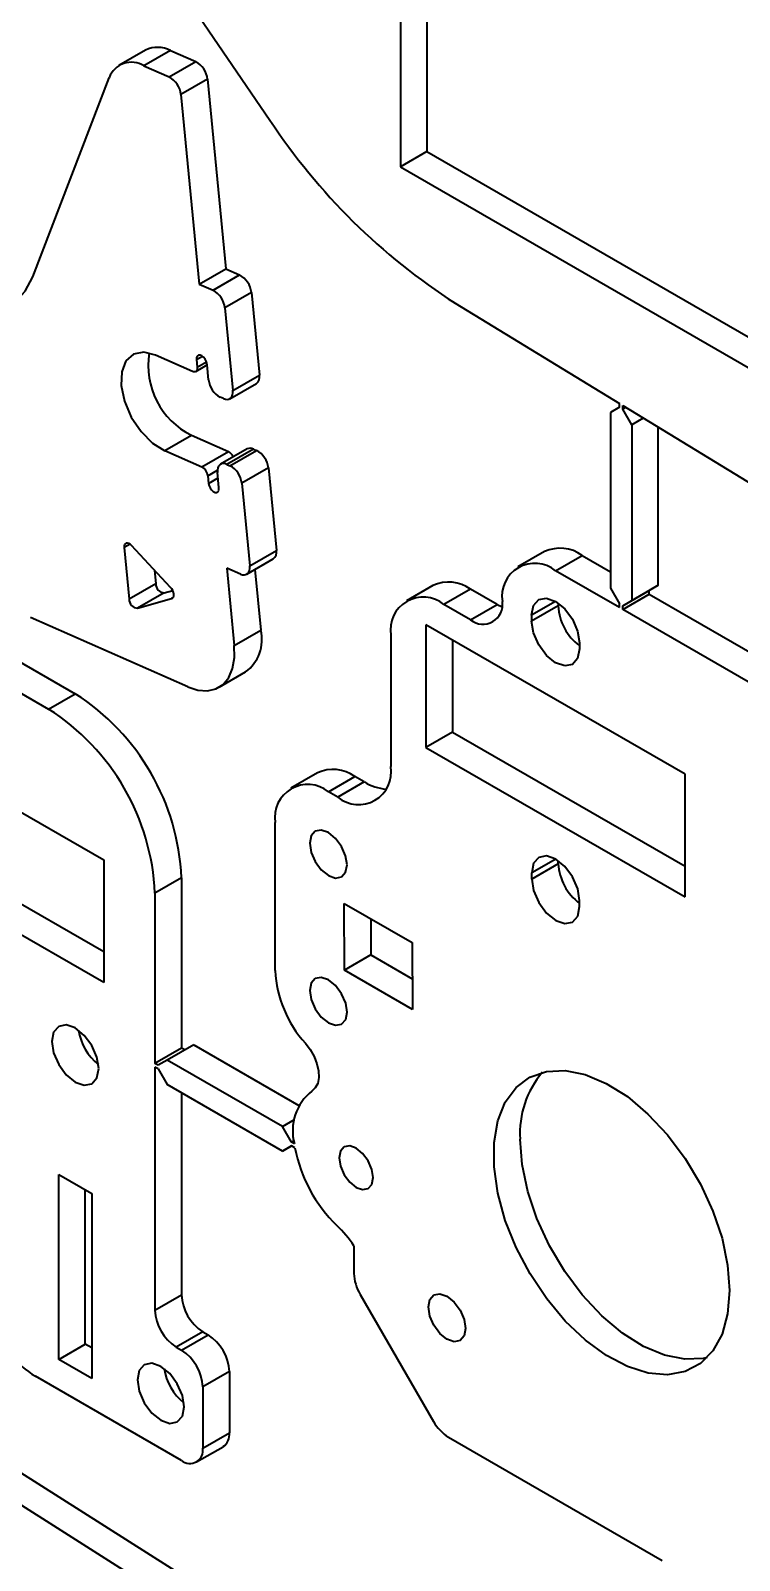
# Model space of a CAD drawing. Header units: millimetres. Extents: x 0 to 415, y 0 to 292.
# Drawn here: x 347.75 to 352.47, y 127.9 to 138.08 of the extents above; entities that cross this region are included whole.
import ezdxf

# ---------------------------------------------------------------- set-up
doc = ezdxf.new("R2010")
doc.units = ezdxf.units.MM

# ---------------------------------------------------------------- blocks, each defined once
blk = doc.blocks.new('SE219')
at = {"color": 7, "linetype": 'Continuous', "lineweight": 35}
for p, q in [((348.692, 134.365), (348.684, 134.375)), ((348.691, 134.301), (348.698, 134.304)), ((348.699, 134.354), (348.692, 134.365)), ((348.698, 134.304), (348.703, 134.311)), ((348.703, 134.342), (348.699, 134.354)), ((348.705, 134.33), (348.703, 134.342)), ((348.703, 134.311), (348.705, 134.32)), ((348.705, 134.32), (348.705, 134.33))]:
    blk.add_line(p, q, dxfattribs=at)
blk = doc.blocks.new('SE218')
blk.add_blockref('SE219', (0, 0))
blk = doc.blocks.new('SE221')
at = {"color": 7, "linetype": 'Continuous', "lineweight": 35}
for p, q in [((348.378, 134.66), (348.375, 134.651)), ((348.375, 134.651), (348.375, 134.64)), ((348.383, 134.666), (348.378, 134.66)), ((348.389, 134.67), (348.383, 134.666)), ((348.397, 134.67), (348.389, 134.67)), ((348.406, 134.668), (348.397, 134.67)), ((348.415, 134.662), (348.406, 134.668)), ((348.424, 134.654), (348.415, 134.662))]:
    blk.add_line(p, q, dxfattribs=at)
blk = doc.blocks.new('SE220')
blk.add_blockref('SE221', (0, 0))
blk = doc.blocks.new('SE223')
at = {"color": 7, "linetype": 'Continuous', "lineweight": 35}
for p, q in [((349.647, 131.772), (349.62, 131.741)), ((349.687, 131.78), (349.647, 131.772)), ((349.734, 131.764), (349.687, 131.78)), ((349.782, 131.725), (349.734, 131.764)), ((349.62, 131.741), (349.611, 131.692)), ((349.611, 131.692), (349.62, 131.632)), ((349.822, 131.671), (349.782, 131.725)), ((349.849, 131.609), (349.822, 131.671)), ((349.62, 131.632), (349.647, 131.57)), ((349.647, 131.57), (349.687, 131.516)), ((349.858, 131.549), (349.849, 131.609)), ((349.849, 131.5), (349.858, 131.549)), ((349.687, 131.516), (349.734, 131.478)), ((349.734, 131.478), (349.782, 131.461)), ((349.782, 131.461), (349.822, 131.469)), ((349.822, 131.469), (349.849, 131.5))]:
    blk.add_line(p, q, dxfattribs=at)
blk = doc.blocks.new('SE222')
blk.add_blockref('SE223', (0, 0))
blk = doc.blocks.new('SE225')
at = {"color": 7, "linetype": 'Continuous', "lineweight": 35}
for p, q in [((349.62, 132.721), (349.61, 132.672)), ((349.61, 132.672), (349.62, 132.612)), ((349.646, 132.752), (349.62, 132.721)), ((349.686, 132.76), (349.646, 132.752)), ((349.734, 132.744), (349.686, 132.76)), ((349.781, 132.705), (349.734, 132.744)), ((349.821, 132.651), (349.781, 132.705)), ((349.62, 132.612), (349.646, 132.55)), ((349.848, 132.589), (349.821, 132.651)), ((349.858, 132.529), (349.848, 132.589)), ((349.646, 132.55), (349.687, 132.496)), ((349.687, 132.496), (349.734, 132.458)), ((349.821, 132.449), (349.848, 132.48)), ((349.848, 132.48), (349.858, 132.529)), ((349.734, 132.458), (349.781, 132.441)), ((349.781, 132.441), (349.821, 132.449))]:
    blk.add_line(p, q, dxfattribs=at)
blk = doc.blocks.new('SE224')
blk.add_blockref('SE225', (0, 0))
blk = doc.blocks.new('SE227')
at = {"color": 7, "linetype": 'Continuous', "lineweight": 35}
for p, q in [((351.133, 134.294), (351.184, 134.304)), ((351.184, 134.304), (351.245, 134.282)), ((351.086, 134.19), (351.098, 134.254)), ((351.098, 134.254), (351.133, 134.294)), ((351.245, 134.282), (351.306, 134.233)), ((351.306, 134.233), (351.358, 134.164)), ((351.358, 134.164), (351.392, 134.084)), ((351.392, 134.084), (351.404, 134.007))]:
    blk.add_line(p, q, dxfattribs=at)
blk = doc.blocks.new('SE226')
blk.add_blockref('SE227', (0, 0))
blk = doc.blocks.new('SE229')
at = {"color": 7, "linetype": 'Continuous', "lineweight": 35}
for p, q in [((351.098, 134.072), (351.086, 134.15)), ((351.133, 133.993), (351.098, 134.072)), ((351.184, 133.923), (351.133, 133.993)), ((351.245, 133.874), (351.184, 133.923)), ((351.392, 133.903), (351.358, 133.863)), ((351.404, 133.966), (351.392, 133.903)), ((351.306, 133.853), (351.245, 133.874)), ((351.358, 133.863), (351.306, 133.853))]:
    blk.add_line(p, q, dxfattribs=at)
blk = doc.blocks.new('SE228')
blk.add_blockref('SE229', (0, 0))
blk = doc.blocks.new('SE231')
at = {"color": 7, "linetype": 'Continuous', "lineweight": 35}
for p, q in [((351.133, 132.578), (351.099, 132.539)), ((351.185, 132.588), (351.133, 132.578)), ((351.246, 132.567), (351.185, 132.588)), ((351.307, 132.518), (351.246, 132.567)), ((351.099, 132.539), (351.087, 132.475)), ((351.358, 132.449), (351.307, 132.518)), ((351.393, 132.369), (351.358, 132.449)), ((351.405, 132.292), (351.393, 132.369))]:
    blk.add_line(p, q, dxfattribs=at)
blk = doc.blocks.new('SE230')
blk.add_blockref('SE231', (0, 0))
blk = doc.blocks.new('SE233')
at = {"color": 7, "linetype": 'Continuous', "lineweight": 35}
for p, q in [((351.087, 132.434), (351.099, 132.357)), ((351.099, 132.357), (351.133, 132.278)), ((351.133, 132.278), (351.185, 132.208)), ((351.185, 132.208), (351.246, 132.159)), ((351.246, 132.159), (351.307, 132.138)), ((351.358, 132.148), (351.393, 132.188)), ((351.393, 132.188), (351.405, 132.251)), ((351.307, 132.138), (351.358, 132.148))]:
    blk.add_line(p, q, dxfattribs=at)
blk = doc.blocks.new('SE232')
blk.add_blockref('SE233', (0, 0))
blk = doc.blocks.new('SE237')
at = {"color": 7, "linetype": 'Continuous', "lineweight": 35}
for p, q in [((350.399, 129.586), (350.408, 129.635)), ((350.408, 129.635), (350.435, 129.666)), ((350.435, 129.666), (350.475, 129.674)), ((350.475, 129.674), (350.522, 129.657)), ((350.522, 129.657), (350.57, 129.619)), ((350.57, 129.619), (350.61, 129.565)), ((350.408, 129.525), (350.399, 129.586)), ((350.435, 129.464), (350.408, 129.525)), ((350.61, 129.565), (350.637, 129.503)), ((350.475, 129.409), (350.435, 129.464)), ((350.523, 129.371), (350.475, 129.409)), ((350.637, 129.503), (350.646, 129.443)), ((350.646, 129.443), (350.637, 129.394)), ((350.57, 129.355), (350.523, 129.371)), ((350.61, 129.363), (350.57, 129.355)), ((350.637, 129.394), (350.61, 129.363))]:
    blk.add_line(p, q, dxfattribs=at)
blk = doc.blocks.new('SE236')
blk.add_blockref('SE237', (0, 0))
blk = doc.blocks.new('SE249')
at = {"color": 7, "linetype": 'Continuous', "lineweight": 35}
for p, q in [((351.075, 131.116), (351.185, 131.154)), ((351.185, 131.154), (351.309, 131.16)), ((351.309, 131.16), (351.443, 131.133)), ((350.911, 130.949), (350.983, 131.047)), ((350.983, 131.047), (351.075, 131.116)), ((351.443, 131.133), (351.582, 131.074)), ((351.582, 131.074), (351.723, 130.986)), ((350.861, 130.826), (350.911, 130.949)), ((351.723, 130.986), (351.86, 130.87)), ((351.86, 130.87), (351.99, 130.732)), ((350.836, 130.68), (350.861, 130.826)), ((350.836, 130.518), (350.836, 130.68)), ((351.99, 130.732), (352.107, 130.575)), ((352.107, 130.575), (352.209, 130.404)), ((350.861, 130.343), (350.836, 130.518)), ((350.911, 130.162), (350.861, 130.343)), ((352.209, 130.404), (352.292, 130.224)), ((352.292, 130.224), (352.353, 130.043)), ((350.983, 129.981), (350.911, 130.162)), ((352.353, 130.043), (352.39, 129.865)), ((351.076, 129.806), (350.983, 129.981)), ((352.39, 129.865), (352.403, 129.695)), ((351.186, 129.641), (351.076, 129.806)), ((351.31, 129.492), (351.186, 129.641)), ((352.403, 129.695), (352.39, 129.541)), ((352.39, 129.541), (352.353, 129.406)), ((351.444, 129.365), (351.31, 129.492)), ((351.583, 129.263), (351.444, 129.365)), ((352.353, 129.406), (352.292, 129.294)), ((351.724, 129.189), (351.583, 129.263)), ((352.209, 129.211), (352.108, 129.157)), ((352.292, 129.294), (352.209, 129.211)), ((351.861, 129.146), (351.724, 129.189)), ((351.99, 129.135), (351.861, 129.146)), ((352.108, 129.157), (351.99, 129.135))]:
    blk.add_line(p, q, dxfattribs=at)
blk = doc.blocks.new('SE248')
blk.add_blockref('SE249', (0, 0))
blk = doc.blocks.new('SE273')
at = {"color": 7, "linetype": 'Continuous', "lineweight": 35}
for p, q in [((349.839, 130.651), (349.815, 130.623)), ((349.876, 130.658), (349.839, 130.651)), ((349.919, 130.643), (349.876, 130.658)), ((349.962, 130.608), (349.919, 130.643)), ((349.815, 130.623), (349.806, 130.578)), ((349.806, 130.578), (349.815, 130.523)), ((349.999, 130.559), (349.962, 130.608)), ((350.024, 130.502), (349.999, 130.559)), ((349.815, 130.523), (349.839, 130.466)), ((349.839, 130.466), (349.876, 130.417)), ((350.032, 130.447), (350.024, 130.502)), ((350.024, 130.402), (350.032, 130.447)), ((349.876, 130.417), (349.919, 130.382)), ((349.919, 130.382), (349.962, 130.367)), ((349.962, 130.367), (349.999, 130.374)), ((349.999, 130.374), (350.024, 130.402))]:
    blk.add_line(p, q, dxfattribs=at)
blk = doc.blocks.new('SE272')
blk.add_blockref('SE273', (0, 0))
blk = doc.blocks.new('SE289')
at = {"color": 7, "linetype": 'Continuous', "lineweight": 35}
for p, q in [((347.94, 131.453), (347.906, 131.415)), ((347.99, 131.463), (347.94, 131.453)), ((348.05, 131.443), (347.99, 131.463)), ((347.906, 131.415), (347.894, 131.353)), ((347.894, 131.353), (347.906, 131.277)), ((348.11, 131.394), (348.05, 131.443)), ((348.16, 131.326), (348.11, 131.394)), ((347.906, 131.277), (347.94, 131.199)), ((348.194, 131.249), (348.16, 131.326)), ((348.206, 131.173), (348.194, 131.249)), ((347.94, 131.199), (347.99, 131.131)), ((348.194, 131.111), (348.206, 131.173)), ((347.99, 131.131), (348.05, 131.083)), ((348.05, 131.083), (348.11, 131.063)), ((348.11, 131.063), (348.16, 131.072)), ((348.16, 131.072), (348.194, 131.111))]:
    blk.add_line(p, q, dxfattribs=at)
blk = doc.blocks.new('SE288')
blk.add_blockref('SE289', (0, 0))
blk = doc.blocks.new('SE295')
at = {"color": 7, "linetype": 'Continuous', "lineweight": 35}
for p, q in [((348.56, 129.212), (348.509, 129.202)), ((348.619, 129.191), (348.56, 129.212)), ((348.475, 129.163), (348.464, 129.101)), ((348.509, 129.202), (348.475, 129.163)), ((348.679, 129.143), (348.619, 129.191)), ((348.729, 129.075), (348.679, 129.143)), ((348.464, 129.101), (348.475, 129.026)), ((348.475, 129.026), (348.509, 128.948)), ((348.763, 128.997), (348.729, 129.075)), ((348.509, 128.948), (348.56, 128.88)), ((348.775, 128.922), (348.763, 128.997)), ((348.763, 128.86), (348.775, 128.922)), ((348.56, 128.88), (348.619, 128.832)), ((348.619, 128.832), (348.679, 128.811)), ((348.679, 128.811), (348.729, 128.821)), ((348.729, 128.821), (348.763, 128.86))]:
    blk.add_line(p, q, dxfattribs=at)
blk = doc.blocks.new('SE294')
blk.add_blockref('SE295', (0, 0))
blk = doc.blocks.new('SE567')
at = {"color": 7, "linetype": 'Continuous', "lineweight": 35}
for p, q in [((347.717, 136.347), (347.767, 136.443)), ((347.018, 136.343), (347.137, 136.27)), ((347.651, 136.273), (347.717, 136.347)), ((347.137, 136.27), (347.254, 136.22)), ((347.568, 136.222), (347.651, 136.273)), ((347.254, 136.22), (347.367, 136.195)), ((347.367, 136.195), (347.473, 136.196)), ((347.473, 136.196), (347.568, 136.222))]:
    blk.add_line(p, q, dxfattribs=at)
blk = doc.blocks.new('SE566')
blk.add_blockref('SE567', (0, 0))
blk = doc.blocks.new('SE569')
at = {"color": 7, "linetype": 'Continuous', "lineweight": 35}
for p, q in [((349.036, 135.632), (349.05, 135.627)), ((349.05, 135.627), (349.062, 135.626)), ((349.062, 135.626), (349.074, 135.629)), ((349.074, 135.629), (349.083, 135.635)), ((349.083, 135.635), (349.091, 135.644)), ((349.091, 135.644), (349.096, 135.656)), ((349.096, 135.656), (349.098, 135.67)), ((349.098, 135.67), (349.098, 135.687))]:
    blk.add_line(p, q, dxfattribs=at)
blk = doc.blocks.new('SE568')
blk.add_blockref('SE569', (0, 0))
blk = doc.blocks.new('SE571')
at = {"color": 7, "linetype": 'Continuous', "lineweight": 35}
for p, q in [((348.857, 135.905), (348.856, 135.892)), ((348.862, 135.915), (348.857, 135.905)), ((348.869, 135.921), (348.862, 135.915)), ((348.88, 135.922), (348.869, 135.921)), ((348.892, 135.917), (348.88, 135.922)), ((348.903, 135.908), (348.892, 135.917)), ((348.914, 135.895), (348.903, 135.908)), ((348.922, 135.881), (348.914, 135.895))]:
    blk.add_line(p, q, dxfattribs=at)
blk = doc.blocks.new('SE570')
blk.add_blockref('SE571', (0, 0))
blk = doc.blocks.new('SE573')
at = {"color": 7, "linetype": 'Continuous', "lineweight": 35}
for p, q in [((348.86, 135.825), (348.858, 135.819)), ((348.862, 135.832), (348.86, 135.825)), ((348.861, 135.84), (348.862, 135.832)), ((348.837, 135.811), (348.831, 135.813)), ((348.844, 135.81), (348.837, 135.811)), ((348.849, 135.811), (348.844, 135.81)), ((348.854, 135.814), (348.849, 135.811)), ((348.858, 135.819), (348.854, 135.814))]:
    blk.add_line(p, q, dxfattribs=at)
blk = doc.blocks.new('SE572')
blk.add_blockref('SE573', (0, 0))
blk = doc.blocks.new('SE575')
at = {"color": 7, "linetype": 'Continuous', "lineweight": 35}
for p, q in [((348.438, 135.928), (348.387, 135.883)), ((348.506, 135.941), (348.438, 135.928)), ((348.585, 135.921), (348.506, 135.941)), ((348.387, 135.883), (348.359, 135.81)), ((348.359, 135.81), (348.356, 135.718)), ((348.356, 135.718), (348.378, 135.614)), ((348.378, 135.614), (348.423, 135.509)), ((348.423, 135.509), (348.488, 135.413)), ((348.488, 135.413), (348.564, 135.336)), ((348.564, 135.336), (348.646, 135.285))]:
    blk.add_line(p, q, dxfattribs=at)
blk = doc.blocks.new('SE574')
blk.add_blockref('SE575', (0, 0))
blk = doc.blocks.new('SE577')
at = {"color": 7, "linetype": 'Continuous', "lineweight": 35}
for p, q in [((348.936, 135.067), (348.94, 135.052)), ((348.94, 135.052), (348.947, 135.037)), ((348.947, 135.037), (348.956, 135.024)), ((348.956, 135.024), (348.968, 135.013)), ((348.968, 135.013), (348.98, 135.007)), ((348.99, 135.006), (348.999, 135.011)), ((348.999, 135.011), (349.005, 135.019)), ((348.98, 135.007), (348.99, 135.006))]:
    blk.add_line(p, q, dxfattribs=at)
blk = doc.blocks.new('SE576')
blk.add_blockref('SE577', (0, 0))
blk = doc.blocks.new('SE579')
at = {"color": 7, "linetype": 'Continuous', "lineweight": 35}
for p, q in [((348.999, 135.17), (348.996, 135.155)), ((348.996, 135.155), (348.996, 135.139)), ((349.004, 135.182), (348.999, 135.17)), ((349.011, 135.191), (349.004, 135.182)), ((349.021, 135.197), (349.011, 135.191)), ((349.032, 135.2), (349.021, 135.197)), ((349.045, 135.199), (349.032, 135.2)), ((349.058, 135.194), (349.045, 135.199))]:
    blk.add_line(p, q, dxfattribs=at)
blk = doc.blocks.new('SE578')
blk.add_blockref('SE579', (0, 0))
blk = doc.blocks.new('SE581')
at = {"color": 7, "linetype": 'Continuous', "lineweight": 35}
for p, q in [((349.209, 134.488), (349.211, 134.502)), ((349.211, 134.502), (349.211, 134.519)), ((349.149, 134.464), (349.163, 134.459)), ((349.163, 134.459), (349.175, 134.458)), ((349.175, 134.458), (349.187, 134.461)), ((349.187, 134.461), (349.196, 134.467)), ((349.196, 134.467), (349.204, 134.476)), ((349.204, 134.476), (349.209, 134.488))]:
    blk.add_line(p, q, dxfattribs=at)
blk = doc.blocks.new('SE580')
blk.add_blockref('SE581', (0, 0))
blk = doc.blocks.new('SE583')
at = {"color": 7, "linetype": 'Continuous', "lineweight": 35}
for p, q in [((349.097, 133.836), (349.109, 133.908)), ((349.109, 133.908), (349.108, 133.989)), ((349.072, 133.776), (349.097, 133.836)), ((348.798, 133.714), (348.866, 133.692)), ((348.866, 133.692), (348.929, 133.687)), ((348.929, 133.687), (348.986, 133.7)), ((348.986, 133.7), (349.034, 133.73)), ((349.034, 133.73), (349.072, 133.776))]:
    blk.add_line(p, q, dxfattribs=at)
blk = doc.blocks.new('SE582')
blk.add_blockref('SE583', (0, 0))
blk = doc.blocks.new('SE585')
at = {"color": 7, "linetype": 'Continuous', "lineweight": 35}
for p, q in [((349.581, 131.341), (349.613, 131.3)), ((349.613, 131.3), (349.639, 131.253)), ((349.639, 131.253), (349.657, 131.205)), ((349.657, 131.205), (349.668, 131.157)), ((349.668, 131.157), (349.67, 131.113)), ((349.647, 131.044), (349.624, 131.023)), ((349.663, 131.074), (349.647, 131.044)), ((349.67, 131.113), (349.663, 131.074))]:
    blk.add_line(p, q, dxfattribs=at)
blk = doc.blocks.new('SE584')
blk.add_blockref('SE585', (0, 0))
blk = doc.blocks.new('SE631')
at = {"color": 7, "linetype": 'Continuous', "lineweight": 35}
for p, q in [((351.022, 130.534), (351.01, 130.703)), ((351.06, 130.355), (351.022, 130.534)), ((351.121, 130.174), (351.06, 130.355)), ((351.204, 129.994), (351.121, 130.174)), ((351.306, 129.823), (351.204, 129.994)), ((351.423, 129.666), (351.306, 129.823)), ((351.553, 129.528), (351.423, 129.666)), ((351.69, 129.412), (351.553, 129.528)), ((351.83, 129.324), (351.69, 129.412)), ((351.97, 129.265), (351.83, 129.324)), ((352.104, 129.239), (351.97, 129.265)), ((352.227, 129.244), (352.104, 129.239)), ((352.254, 129.25), (352.227, 129.244))]:
    blk.add_line(p, q, dxfattribs=at)
blk = doc.blocks.new('SE630')
blk.add_blockref('SE631', (0, 0))

msp = doc.modelspace()

# ---------------------------------------------------------------- linework, layer by layer
at = {"color": 7, "linetype": 'Continuous', "lineweight": 35}
for p, q in [((350.2126, 139.6642), (350.2126, 137.1737)), ((350.3894, 139.5621), (350.3894, 137.2758)), ((348.1611, 139.2214), (349.345, 137.4855)), ((348.5174, 137.9512), (348.3407, 137.8491)), ((348.6842, 137.9483), (348.5074, 137.8462)), ((348.6746, 137.7725), (348.8514, 137.8746)), ((348.6842, 137.9483), (348.8514, 137.8746)), ((347.767, 136.4431), (348.2747, 137.7675)), ((348.5074, 137.8462), (348.6746, 137.7725)), ((348.9299, 137.7578), (348.7532, 137.6557)), ((348.9299, 137.7578), (349.052, 136.4953)), ((348.7532, 137.6557), (348.8752, 136.3932)), ((350.3894, 137.2758), (350.2126, 137.1737)), ((350.3894, 137.2758), (353.4763, 135.4938)), ((350.2126, 137.1737), (353.2995, 135.3917)), ((348.8752, 136.3932), (349.052, 136.4953)), ((348.9665, 136.353), (349.1433, 136.455)), ((349.052, 136.4953), (349.1433, 136.455)), ((348.8752, 136.3932), (348.9665, 136.353)), ((349.2218, 136.3382), (349.045, 136.2362)), ((349.2218, 136.3382), (349.275, 135.7886)), ((349.045, 136.2362), (349.0982, 135.6865)), ((350.5776, 136.2664), (351.6707, 135.5988)), ((348.8305, 135.8127), (348.5847, 135.921)), ((348.8513, 135.8123), (348.9271, 135.8561)), ((348.8565, 135.8917), (348.8957, 135.9144)), ((348.8565, 135.8917), (348.8615, 135.8402)), ((348.8615, 135.8402), (348.9232, 135.8758)), ((348.9367, 135.7577), (348.9271, 135.8565)), ((349.0779, 135.6309), (349.2547, 135.7329)), ((349.0982, 135.6865), (349.275, 135.7886)), ((349.0363, 135.6316), (349.0152, 135.6409)), ((351.6703, 135.5742), (351.6102, 135.5395)), ((351.6102, 135.5395), (351.6102, 134.3697)), ((351.6707, 135.5744), (351.6703, 135.5742)), ((351.6703, 135.5742), (351.6707, 135.5739)), ((351.6707, 135.5739), (351.6707, 135.5988)), ((351.6919, 135.5858), (354.6859, 133.7573)), ((351.6919, 135.5613), (351.6919, 135.5858)), ((351.7126, 135.5732), (351.6919, 135.5613)), ((351.7516, 135.4578), (351.6919, 135.5613)), ((351.8287, 135.5023), (351.7516, 135.4578)), ((351.7516, 135.4578), (351.7516, 134.2881)), ((351.9284, 134.3901), (351.9284, 135.4414)), ((348.6462, 135.2855), (348.823, 135.3875)), ((348.823, 135.3875), (349.0687, 135.2792)), ((348.6462, 135.2855), (348.892, 135.1772)), ((348.892, 135.1772), (349.0687, 135.2792)), ((349.1935, 135.297), (349.0167, 135.195)), ((349.2351, 135.2963), (349.0584, 135.1943)), ((349.0794, 135.185), (349.2562, 135.287)), ((349.2351, 135.2963), (349.2562, 135.287)), ((348.9312, 135.1188), (348.9962, 135.1563)), ((348.9312, 135.1188), (348.9362, 135.0672)), ((349.006, 135.0406), (348.9965, 135.1393)), ((349.0584, 135.1943), (349.0794, 135.185)), ((349.3347, 135.1702), (349.158, 135.0682)), ((349.3347, 135.1702), (349.3879, 134.6206)), ((348.9362, 135.0672), (348.9999, 135.104)), ((349.158, 135.0682), (349.2111, 134.5185)), ((348.4145, 134.6629), (348.3753, 134.6402)), ((348.3753, 134.6402), (348.4085, 134.2967)), ((348.6842, 134.3752), (348.4243, 134.6542)), ((349.2111, 134.5185), (349.3879, 134.6206)), ((351.1719, 134.6134), (350.9951, 134.5113)), ((349.1492, 134.4636), (349.0579, 134.5038)), ((349.0579, 134.5038), (349.1077, 133.9885)), ((349.1909, 134.4629), (349.3677, 134.5649)), ((351.2451, 134.4866), (351.4218, 134.5886)), ((351.4218, 134.5886), (351.6102, 134.4799)), ((348.5853, 134.3987), (348.4085, 134.2967)), ((348.5763, 134.491), (348.5853, 134.3987)), ((349.2455, 134.4944), (349.2845, 134.0906)), ((351.6707, 134.2409), (351.2451, 134.4866)), ((348.6415, 134.3383), (348.4647, 134.2363)), ((348.4647, 134.2363), (348.6914, 134.3008)), ((348.6415, 134.3383), (348.6982, 134.3545)), ((348.6986, 134.305), (348.6914, 134.3008)), ((350.4297, 134.3882), (350.2529, 134.2861)), ((350.6795, 134.3635), (350.5027, 134.2615)), ((350.8563, 134.2616), (350.6795, 134.3635)), ((351.6102, 134.3697), (351.6703, 134.2656)), ((351.6919, 134.2536), (351.8687, 134.3556)), ((351.6919, 134.2286), (351.8687, 134.3307)), ((351.7516, 134.2881), (351.9284, 134.3901)), ((351.9284, 134.3901), (351.8687, 134.3556)), ((351.8687, 134.3307), (351.8687, 134.3556)), ((351.8687, 134.3307), (354.6258, 132.739)), ((350.6795, 134.1595), (350.5027, 134.2615)), ((350.6795, 134.1595), (350.8563, 134.2616)), ((350.8563, 134.2616), (350.889, 134.2456)), ((351.2452, 134.2824), (351.086, 134.1905)), ((351.2628, 134.2517), (351.086, 134.1496)), ((351.2627, 134.2711), (351.2628, 134.2517)), ((351.6707, 134.2654), (351.6703, 134.2656)), ((351.6707, 134.2409), (351.6707, 134.2654)), ((351.6919, 134.2536), (351.7516, 134.2881)), ((351.6919, 134.2286), (351.6919, 134.2536)), ((354.6859, 132.5002), (351.6919, 134.2286)), ((348.7981, 133.7138), (347.7532, 134.1744)), ((352.1079, 133.1316), (350.3826, 134.1266)), ((350.3826, 134.1266), (350.3829, 133.3099)), ((351.086, 134.1905), (351.086, 134.1496)), ((347.3285, 134.0841), (348.05, 133.6675)), ((349.1077, 133.9885), (349.2845, 134.0906)), ((350.1493, 134.057), (350.1497, 133.183)), ((350.5595, 134.0246), (350.5597, 133.4119)), ((351.4042, 134.007), (351.4042, 133.9661)), ((347.1517, 133.982), (347.8732, 133.5655)), ((349.0066, 133.7102), (349.1834, 133.8123)), ((347.8732, 133.5655), (348.05, 133.6675)), ((346.5156, 133.5572), (348.2409, 132.5612)), ((350.5597, 133.4119), (350.3829, 133.3099)), ((350.5597, 133.4119), (352.1082, 132.5189)), ((350.3829, 133.3099), (352.1083, 132.3148)), ((349.6606, 133.1413), (349.4839, 133.0393)), ((349.7337, 133.0146), (349.9104, 133.1167)), ((349.9731, 133.0805), (349.7963, 132.9785)), ((349.9731, 133.0805), (349.9104, 133.1167)), ((352.1083, 132.3148), (352.1079, 133.1316)), ((349.7963, 132.9785), (349.7337, 133.0146)), ((348.2409, 131.9487), (346.6923, 132.8427)), ((349.3807, 131.8245), (349.3803, 132.8102)), ((348.2409, 131.7446), (346.5156, 132.7407)), ((351.2459, 132.5672), (351.0867, 132.4753)), ((348.2409, 132.5612), (348.2409, 131.7446)), ((351.2635, 132.5365), (351.0867, 132.4345)), ((351.0867, 132.4345), (351.0867, 132.4753)), ((351.2635, 132.5365), (351.2635, 132.5559)), ((348.7571, 132.4428), (348.5803, 132.3408)), ((348.7571, 132.4428), (348.7571, 131.3093)), ((348.5803, 132.3408), (348.5803, 131.2072)), ((349.84, 132.2717), (350.2923, 132.0108)), ((349.8402, 131.8274), (349.84, 132.2717)), ((351.4049, 132.251), (351.4049, 132.2918)), ((350.0169, 132.1697), (350.017, 131.9294)), ((350.2923, 132.0108), (350.2925, 131.5665)), ((350.017, 131.9294), (349.8402, 131.8274)), ((350.017, 131.9294), (350.2924, 131.7706)), ((350.2925, 131.5665), (349.8402, 131.8274)), ((348.7571, 131.3093), (348.5803, 131.2072)), ((348.8384, 131.3318), (348.6616, 131.2298)), ((348.7782, 131.2971), (348.7571, 131.3093)), ((348.8384, 131.3318), (349.538, 130.928)), ((348.6015, 131.195), (348.5803, 131.2072)), ((348.5803, 131.1827), (348.5803, 129.5645)), ((348.6016, 131.1704), (348.5803, 131.1827)), ((348.6616, 131.2298), (348.6015, 131.1951)), ((348.6015, 131.195), (348.6015, 131.1951)), ((348.6016, 131.1704), (348.6616, 131.0665)), ((349.4282, 130.7873), (348.6616, 131.2298)), ((349.4282, 130.624), (348.6616, 131.0665)), ((348.7571, 131.0114), (348.7571, 129.6666)), ((349.4282, 130.7873), (349.5085, 130.8337)), ((349.4883, 130.6832), (349.4282, 130.7873)), ((349.4282, 130.624), (349.4882, 130.6586)), ((349.4882, 130.6586), (349.4282, 130.624)), ((349.5117, 130.6451), (349.4882, 130.6586)), ((349.5052, 130.6929), (349.4883, 130.6832)), ((349.5052, 130.6928), (349.4883, 130.6831)), ((349.4883, 130.6832), (349.4883, 130.6831)), ((349.5076, 130.6719), (349.4883, 130.6831)), ((347.9404, 130.4688), (348.1596, 130.3422)), ((347.9404, 129.2358), (347.9404, 130.4688)), ((348.1171, 129.3378), (348.1171, 130.3667)), ((348.1596, 130.3422), (348.1596, 129.1093)), ((349.9037, 129.9929), (349.9038, 129.8093)), ((353.4755, 124.8088), (345.8653, 129.6394)), ((348.5803, 129.5645), (348.7571, 129.6666)), ((349.9452, 129.6699), (350.4337, 128.8244)), ((353.5356, 124.5564), (345.6885, 129.5374)), ((348.8985, 129.4216), (348.7217, 129.3196)), ((348.8985, 129.4216), (348.9339, 129.4012)), ((347.9404, 129.2358), (348.1171, 129.3378)), ((348.1596, 129.3134), (348.1171, 129.3378)), ((348.7217, 129.3196), (348.7571, 129.2992)), ((348.7571, 129.2992), (348.9339, 129.4012)), ((348.1596, 129.1093), (347.9404, 129.2358)), ((348.7571, 128.5643), (347.7859, 129.1249)), ((349.0753, 129.1563), (348.8985, 129.0542)), ((349.0753, 129.1563), (349.0753, 128.748)), ((348.8985, 129.0542), (348.8985, 128.6459)), ((348.8985, 128.6459), (349.0753, 128.748)), ((350.5337, 128.7189), (351.9547, 127.8994)), ((348.8571, 128.5544), (349.0338, 128.6564))]:
    msp.add_line(p, q, dxfattribs=at)
for centre, radius, start, end in [((348.598, 137.7847), 0.1849, 62.20209, 115.81339), ((348.4237, 137.7105), 0.1595, 58.32859, 159.05177), ((348.7792, 137.7412), 0.1516, 6.24947, 61.56235), ((348.6024, 137.6392), 0.1516, 6.24947, 61.56235), ((352.8477, 139.7943), 4.1952, 213.39097, 237.24011), ((349.0711, 136.3217), 0.1516, 6.24947, 61.56235), ((348.8943, 136.2197), 0.1516, 6.24947, 61.56235), ((349.0549, 135.8532), 0.5202, 170.86126, 243.51589), ((348.8259, 135.8459), 0.1018, 5.97306, 19.89804), ((349.0874, 135.7742), 0.1516, 186.24947, 241.56235), ((349.2227, 135.7761), 0.0537, 306.59581, 13.46165), ((349.0353, 135.2155), 0.0719, 23.24297, 62.33768), ((349.2136, 135.257), 0.0448, 61.28278, 116.73269), ((349.184, 135.1537), 0.1516, 6.24947, 61.56235), ((348.8558, 135.1105), 0.0758, 6.24947, 61.56235), ((349.0072, 135.0516), 0.1516, 6.24947, 61.56235), ((348.9423, 135.0335), 0.0641, 347.37406, 6.34504), ((349.3356, 134.608), 0.0537, 306.59581, 13.46165), ((351.2754, 134.3842), 0.2515, 54.38068, 114.30884), ((351.1071, 134.3173), 0.2184, 50.80368, 189.25698), ((348.6468, 134.3997), 0.0616, 180.87583, 265.06092), ((350.5332, 134.1591), 0.2514, 54.40959, 114.31857), ((348.47, 134.2976), 0.0616, 180.87583, 265.06092), ((350.3648, 134.0921), 0.2184, 50.84666, 189.26393), ((350.7622, 134.2611), 0.131, 230.84666, 9.26393), ((351.6125, 134.269), 0.3501, 182.83496, 233.4939), ((349.0232, 134.028), 0.2687, 306.59581, 13.46165), ((347.2219, 132.3729), 1.5368, 2.60548, 57.39452), ((347.0451, 132.2709), 1.5368, 2.60548, 57.39452), ((349.9342, 133.1478), 0.2184, 230.84666, 9.26393), ((349.7642, 132.9123), 0.2514, 54.40959, 114.31857), ((350.1422, 133.3504), 0.3184, 237.92491, 265.70945), ((349.5958, 132.8453), 0.2184, 50.84666, 189.26393), ((351.6132, 132.5538), 0.3501, 182.83496, 233.4939), ((350.1552, 131.8623), 0.7754, 182.79237, 222.21047), ((348.4195, 131.4762), 0.3501, 188.02673, 231.96789), ((351.6218, 130.746), 0.6135, 139.0474, 184.04336), ((349.8342, 130.7585), 0.3379, 128.45408, 194.85374), ((350.4615, 130.8244), 0.9666, 190.69059, 226.07194), ((349.2435, 129.5575), 0.7908, 33.4028, 46.19422), ((350.1923, 129.8193), 0.2887, 181.97879, 211.15832), ((349.0641, 129.6805), 0.3074, 182.60548, 237.39452), ((348.8873, 129.5785), 0.3074, 182.60548, 237.39452), ((348.7682, 129.1423), 0.3074, 2.60548, 57.39452), ((348.1167, 129.6753), 0.6422, 219.00686, 238.98491), ((348.5915, 129.0402), 0.3074, 2.60548, 57.39452), ((348.9888, 129.2247), 0.3501, 188.02673, 231.96789), ((350.6863, 128.9637), 0.2884, 208.8702, 238.06763), ((348.9801, 128.7359), 0.0959, 304.05635, 7.25583), ((348.8123, 128.6319), 0.0873, 230.79671, 9.21404)]:
    msp.add_arc(centre, radius, start, end, dxfattribs=at)

# ---------------------------------------------------------------- block references
for name in ['SE566', 'SE574', 'SE572', 'SE570', 'SE568', 'SE578', 'SE576', 'SE220', 'SE580', 'SE218', 'SE226', 'SE228', 'SE582', 'SE224', 'SE230', 'SE232', 'SE222', 'SE288', 'SE584', 'SE248', 'SE272', 'SE630', 'SE236', 'SE294']:
    msp.add_blockref(name, (0, 0))

doc.saveas('drawing.dxf')
